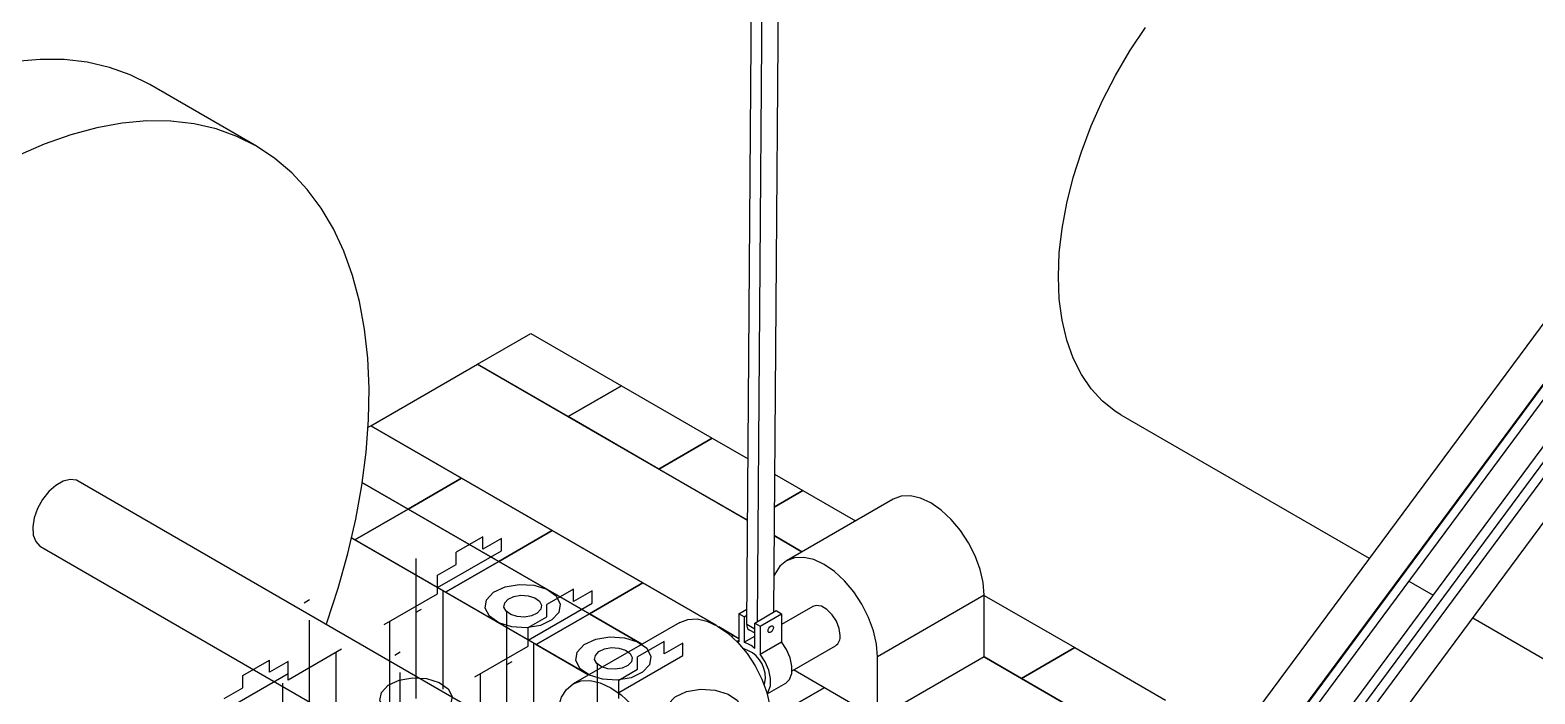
# Model space of a CAD drawing. Header units: millimetres. Extents: x 0 to 1189, y 0 to 841.
# Drawn here: x 368.6 to 568.1, y 568.4 to 656.3 of the extents above; entities that cross this region are included whole.
import ezdxf

# ---------------------------------------------------------------- set-up
doc = ezdxf.new("R2010")
doc.units = ezdxf.units.MM

msp = doc.modelspace()

# ---------------------------------------------------------------- linework, layer by layer
at = {"color": 7, "linetype": 'Continuous', "lineweight": 25}
for p, q in [((463.6, 577.55), (464.59, 708.76)), ((468.12, 709.15), (467.15, 579.18)), ((465.03, 577.95), (466, 707.94)), ((614.5, 678.6), (501.89, 526.64)), ((618.46, 675.8), (506.43, 524.61)), ((617.97, 673.19), (508.47, 525.42)), ((512.57, 524.73), (618.89, 668.2)), ((514.74, 523.47), (620.76, 666.54)), ((517.52, 521.3), (623.83, 664.77)), ((398.62, 640.92), (384.48, 649.09)), ((427.89, 612.03), (434.96, 616.11)), ((434.96, 616.11), (446.98, 609.17)), ((413.75, 603.87), (427.89, 612.03)), ((427.89, 612.03), (463.71, 591.36)), ((439.91, 605.09), (427.89, 612.03)), ((446.98, 609.17), (439.91, 605.09)), ((439.91, 605.09), (446.98, 609.17)), ((446.98, 609.17), (459.01, 602.23)), ((451.93, 598.15), (439.91, 605.09)), ((513.19, 605.35), (546.13, 586.34)), ((413.43, 603.68), (413.75, 603.87)), ((413.75, 603.87), (459.53, 577.44)), ((425.77, 596.93), (413.75, 603.87)), ((451.93, 598.15), (459.01, 602.23)), ((459.01, 602.23), (451.93, 598.15)), ((459.01, 602.23), (463.77, 599.48)), ((497.03, 526.08), (374.98, 596.53)), ((425.77, 596.93), (418.7, 592.84)), ((418.7, 592.84), (425.77, 596.93)), ((437.79, 589.99), (425.77, 596.93)), ((463.71, 591.36), (451.93, 598.15)), ((467.28, 597.45), (471.03, 595.29)), ((418.7, 592.84), (412.65, 596.34)), ((412.65, 596.34), (418.7, 592.84)), ((467.25, 593.11), (471.03, 595.29)), ((471.03, 595.29), (467.25, 593.11)), ((471.03, 595.29), (478, 591.27)), ((418.7, 592.84), (411.63, 588.76)), ((411.63, 588.76), (418.7, 592.84)), ((430.72, 585.9), (418.7, 592.84)), ((418.7, 592.84), (430.72, 585.9)), ((483, 594.16), (468.86, 585.99)), ((442.64, 570.86), (411.23, 588.99)), ((411.23, 588.99), (411.63, 588.76)), ((411.63, 588.76), (423.65, 581.82)), ((430.72, 585.9), (437.79, 589.99)), ((437.79, 589.99), (430.72, 585.9)), ((449.81, 583.05), (437.79, 589.99)), ((467.22, 589.33), (470.92, 587.19)), ((470.92, 587.19), (467.22, 589.33)), ((369.98, 587.87), (492.03, 517.42)), ((430.72, 585.9), (423.65, 581.82)), ((423.65, 581.82), (430.72, 585.9)), ((442.74, 578.97), (430.72, 585.9)), ((430.72, 585.9), (442.74, 578.97)), ((442.74, 578.97), (449.81, 583.05)), ((449.81, 583.05), (442.74, 578.97)), ((459.53, 577.44), (449.81, 583.05)), ((551.37, 583.31), (554.6, 581.44)), ((423.65, 581.82), (435.67, 574.88)), ((495.07, 581.42), (480.93, 573.25)), ((495.07, 573.25), (495.07, 581.42)), ((495.07, 581.41), (507.09, 574.48)), ((442.74, 578.97), (435.67, 574.88)), ((435.67, 574.88), (442.74, 578.97)), ((449.71, 574.94), (442.74, 578.97)), ((442.74, 578.97), (449.71, 574.94)), ((462.54, 578.97), (463.62, 579.59)), ((462.54, 578.97), (462.54, 575.26)), ((463.25, 578.56), (462.54, 578.97)), ((463.25, 578.56), (463.61, 578.77)), ((463.25, 578.56), (463.25, 575.19)), ((464.66, 577.74), (467.49, 579.38)), ((465.37, 577.34), (468.2, 578.97)), ((467.49, 579.38), (468.2, 578.97)), ((472.36, 579.93), (468.2, 577.53)), ((468.2, 578.97), (468.2, 575.26)), ((454.71, 577.83), (440.57, 569.67)), ((459.89, 577.23), (462.54, 575.7)), ((461.83, 576.11), (459.89, 577.23)), ((464.66, 576.94), (463.6, 577.55)), ((463.91, 576.85), (464.66, 576.42)), ((464.66, 574.37), (464.66, 577.74)), ((464.66, 577.74), (465.37, 577.34)), ((465.37, 577.34), (465.37, 573.63)), ((559.84, 578.42), (636.94, 533.92)), ((435.67, 574.88), (442.64, 570.86)), ((461.58, 575.96), (461.83, 576.11)), ((461.83, 576.11), (461.58, 575.96)), ((462.54, 575.7), (461.83, 576.11)), ((462.54, 575.42), (462.3, 575.28)), ((462.54, 575.26), (462.34, 575.23)), ((463.25, 575.19), (464.66, 576.01)), ((465.37, 573.63), (468.2, 575.26)), ((469.61, 571.42), (475.35, 574.74)), ((480.93, 565.09), (480.93, 573.25)), ((495.07, 573.25), (480.93, 565.09)), ((495.07, 573.25), (524.04, 556.53)), ((500.02, 570.39), (495.07, 573.25)), ((500.02, 570.39), (507.09, 574.48)), ((507.09, 574.48), (500.02, 570.39)), ((507.09, 574.48), (519.11, 567.54)), ((485.88, 562.23), (469.78, 571.52)), ((466.3, 568.35), (468.78, 569.79)), ((466.78, 565.09), (473.85, 569.17)), ((473.85, 569.17), (466.78, 565.09)), ((512.04, 563.45), (500.02, 570.39))]:
    msp.add_line(p, q, dxfattribs=at)
at = {"color": 7, "linetype": 'Continuous'}
for p, q in [((621.84, 680.5), (501.92, 518.67)), ((506.09, 513.88), (626.01, 675.71)), ((428.6, 589.17), (425.06, 587.13)), ((428.6, 587.53), (428.6, 589.17)), ((431.07, 588.96), (428.6, 587.53)), ((431.07, 587.33), (431.07, 588.96)), ((422.59, 582.43), (431.07, 587.33)), ((425.06, 585.49), (425.06, 587.13)), ((419.76, 567.73), (419.76, 586.29)), ((422.59, 584.07), (425.06, 585.49)), ((422.59, 582.43), (422.59, 584.07)), ((405.62, 580.8), (404.91, 580.39)), ((415.52, 577.53), (422.59, 581.62)), ((422.59, 581.62), (422.59, 582.43)), ((423.3, 582.02), (423.3, 568.96)), ((440.62, 582.23), (437.09, 580.19)), ((440.62, 580.6), (440.62, 582.23)), ((443.1, 582.02), (440.62, 580.6)), ((443.1, 580.39), (443.1, 582.02)), ((419.76, 579.17), (420.47, 579.58)), ((431.78, 560.8), (431.78, 579.35)), ((434.61, 575.49), (443.1, 580.39)), ((434.61, 577.13), (437.09, 578.55)), ((437.09, 578.55), (437.09, 580.19)), ((405.62, 559.57), (405.62, 578.12)), ((416.23, 577.94), (416.23, 564.88)), ((434.61, 575.49), (434.61, 577.13)), ((427.54, 570.59), (434.61, 574.68)), ((434.61, 574.68), (434.61, 575.49)), ((435.32, 575.08), (435.32, 562.02)), ((452.64, 575.29), (449.11, 573.25)), ((452.64, 573.66), (452.64, 575.29)), ((455.12, 575.08), (452.64, 573.66)), ((455.12, 573.45), (455.12, 575.08)), ((396.78, 570.8), (400.32, 572.84)), ((400.32, 571.21), (400.32, 572.84)), ((402.79, 572.64), (400.32, 571.21)), ((409.86, 574.27), (402.79, 570.19)), ((402.79, 571), (402.79, 572.64)), ((409.15, 573.86), (409.15, 560.79)), ((417.64, 573.86), (416.93, 573.45)), ((431.78, 572.23), (432.49, 572.64)), ((446.63, 568.55), (455.12, 573.45)), ((449.11, 571.61), (449.11, 573.25)), ((402.79, 571), (394.31, 566.1)), ((396.78, 569.17), (396.78, 570.8)), ((402.79, 570.19), (402.79, 571)), ((417.64, 552.63), (417.64, 571.19)), ((428.25, 571), (428.25, 557.94)), ((443.8, 553.86), (443.8, 572.41)), ((446.63, 570.19), (449.11, 571.61)), ((394.31, 567.74), (396.78, 569.17)), ((402.08, 569.78), (402.08, 556.71)), ((446.63, 568.55), (446.63, 570.19)), ((446.63, 567.74), (446.63, 568.55))]:
    msp.add_line(p, q, dxfattribs=at)
at = {"color": 7, "linetype": 'Continuous', "lineweight": 25, "flags": 128}
for points in [[(504.91, 623.66), (505.03, 626.79), (505.4, 630.04), (506.02, 633.37), (506.87, 636.77), (507.96, 640.19), (509.27, 643.61), (510.78, 646.99), (512.5, 650.32), (514.4, 653.55), (516.46, 656.67)], [(384.48, 649.09), (381.88, 650.39), (379.11, 651.38), (376.18, 652.05), (373.12, 652.41), (369.94, 652.44), (366.66, 652.15), (363.29, 651.54), (359.84, 650.61), (356.34, 649.37), (352.79, 647.82), (349.23, 645.97), (345.67, 643.83), (342.11, 641.41), (338.59, 638.72), (335.12, 635.78), (331.71, 632.6), (328.38, 629.19), (325.15, 625.57)], [(407.85, 577.56), (407.92, 577.76), (409.44, 582.37), (410.73, 586.95), (411.78, 591.5), (412.59, 595.98), (413.16, 600.37), (413.48, 604.66), (413.55, 608.82), (413.37, 612.83), (412.94, 616.67), (412.27, 620.33), (411.35, 623.78), (410.19, 627), (408.8, 630), (407.19, 632.73), (405.35, 635.21), (403.31, 637.4), (401.06, 639.31), (398.63, 640.92), (396.02, 642.22), (393.25, 643.21), (390.33, 643.89), (387.27, 644.24), (384.09, 644.27), (380.8, 643.98), (377.43, 643.37), (373.98, 642.44), (370.48, 641.2), (366.94, 639.65)], [(513.19, 605.35), (512.5, 605.78), (510.78, 607.12), (509.27, 608.76), (507.96, 610.67), (506.87, 612.83), (506.02, 615.24), (505.4, 617.86), (505.03, 620.68), (504.91, 623.66)], [(374.98, 596.53), (374.73, 596.66), (373.91, 596.76), (372.98, 596.53), (372.02, 595.98), (371.09, 595.15), (370.26, 594.1), (369.6, 592.91), (369.16, 591.67), (368.96, 590.47), (369.02, 589.39), (369.34, 588.53), (369.89, 587.93), (369.98, 587.87)], [(495.07, 581.42), (494.93, 583.09), (494.53, 584.85), (493.88, 586.64), (493, 588.39), (491.93, 590.02), (490.7, 591.48), (489.38, 592.71), (488, 593.66), (486.62, 594.3), (485.29, 594.6), (484.07, 594.56), (483, 594.16)], [(480.93, 573.25), (480.79, 574.92), (480.39, 576.69), (479.73, 578.48), (478.85, 580.22), (477.78, 581.86), (476.56, 583.32), (475.23, 584.55), (473.85, 585.5), (472.48, 586.14), (471.15, 586.44), (469.93, 586.39), (468.85, 585.99), (467.98, 585.26), (467.32, 584.23), (467.18, 583.89)], [(475.98, 576.11), (475.85, 577.02), (475.48, 577.97), (474.92, 578.84), (474.22, 579.53), (473.49, 579.96), (472.79, 580.07), (472.36, 579.93)], [(454.71, 577.83), (455.78, 578.23), (457.01, 578.28), (458.33, 577.97), (459.71, 577.34), (461.09, 576.38), (462.42, 575.15), (463.64, 573.69), (464.71, 572.06), (465.59, 570.31), (466.25, 568.52), (466.65, 566.76), (466.78, 565.09)], [(466.43, 576.72), (466.46, 576.89), (466.53, 577.07), (466.65, 577.23), (466.78, 577.33), (466.92, 577.38), (467.03, 577.36), (467.11, 577.27), (467.14, 577.13), (467.11, 576.96), (467.03, 576.78), (466.92, 576.63), (466.78, 576.52), (466.65, 576.47), (466.53, 576.49), (466.46, 576.58), (466.43, 576.72)], [(468.78, 569.79), (469.28, 570.27), (469.56, 571.05), (469.59, 572.03), (469.35, 573.13), (468.87, 574.25), (468.2, 575.26)], [(466.28, 568.41), (466.45, 568.64), (466.74, 569.41), (466.76, 570.4), (466.52, 571.5), (466.05, 572.61), (465.37, 573.63)], [(438.5, 565.09), (438.64, 566.6), (439.04, 567.9), (439.69, 568.94), (440.57, 569.67), (441.64, 570.06), (442.86, 570.11), (444.19, 569.81), (445.57, 569.17), (446.95, 568.22), (448.28, 566.99), (449.5, 565.53), (450.57, 563.89), (451.45, 562.15), (452.1, 560.36), (452.51, 558.6), (452.64, 556.92)], [(465.91, 569.53), (465.95, 569.63), (466.08, 570.39)]]:
    msp.add_lwpolyline(points, dxfattribs=at)
at = {"color": 7, "linetype": 'Continuous', "flags": 128}
for points in [[(438.32, 581.34), (438.88, 580.26), (438.68, 579.14), (437.76, 578.15), (436.25, 577.43), (434.38, 577.11), (432.44, 577.22), (430.72, 577.75), (429.49, 578.63), (428.93, 579.7), (429.12, 580.83), (430.05, 581.82), (431.56, 582.53), (433.42, 582.85), (435.37, 582.74), (437.08, 582.21), (438.32, 581.34)], [(436.11, 580.66), (436.39, 580.12), (436.29, 579.56), (435.83, 579.06), (435.08, 578.71), (434.14, 578.54), (433.17, 578.6), (432.31, 578.87), (431.7, 579.3), (431.41, 579.84), (431.51, 580.4), (431.97, 580.9), (432.73, 581.26), (433.66, 581.42), (434.63, 581.36), (435.49, 581.09), (436.11, 580.66)], [(436.11, 580.66), (436.39, 580.12), (436.29, 579.56), (435.83, 579.06), (435.08, 578.71), (434.14, 578.54), (433.17, 578.6), (432.31, 578.87), (431.7, 579.3), (431.41, 579.84), (431.51, 580.4), (431.97, 580.9), (432.73, 581.26), (433.66, 581.42), (434.63, 581.36), (435.49, 581.09), (436.11, 580.66)], [(436.11, 580.66), (436.39, 580.12), (436.29, 579.56), (435.83, 579.06), (435.08, 578.71), (434.14, 578.54), (433.17, 578.6), (432.31, 578.87), (431.7, 579.3), (431.41, 579.84), (431.51, 580.4), (431.97, 580.9), (432.73, 581.26), (433.66, 581.42), (434.63, 581.36), (435.49, 581.09), (436.11, 580.66)], [(450.34, 574.4), (450.9, 573.32), (450.71, 572.2), (449.78, 571.21), (448.27, 570.49), (446.4, 570.17), (444.46, 570.28), (442.74, 570.81), (441.51, 571.69), (440.95, 572.77), (441.14, 573.89), (442.07, 574.88), (443.58, 575.59), (445.44, 575.92), (447.39, 575.8), (449.1, 575.27), (450.34, 574.4)], [(448.13, 573.72), (448.41, 573.18), (448.31, 572.62), (447.85, 572.12), (447.1, 571.77), (446.16, 571.61), (445.19, 571.66), (444.33, 571.93), (443.72, 572.36), (443.44, 572.9), (443.53, 573.46), (444, 573.96), (444.75, 574.32), (445.68, 574.48), (446.66, 574.42), (447.51, 574.16), (448.13, 573.72)], [(448.13, 573.72), (448.41, 573.18), (448.31, 572.62), (447.85, 572.12), (447.1, 571.77), (446.16, 571.61), (445.19, 571.66), (444.33, 571.93), (443.72, 572.36), (443.44, 572.9), (443.53, 573.46), (444, 573.96), (444.75, 574.32), (445.68, 574.48), (446.66, 574.42), (447.51, 574.16), (448.13, 573.72)], [(448.13, 573.72), (448.41, 573.18), (448.31, 572.62), (447.85, 572.12), (447.1, 571.77), (446.16, 571.61), (445.19, 571.66), (444.33, 571.93), (443.72, 572.36), (443.44, 572.9), (443.53, 573.46), (444, 573.96), (444.75, 574.32), (445.68, 574.48), (446.66, 574.42), (447.51, 574.16), (448.13, 573.72)], [(424, 569.04), (424.54, 568), (424.35, 566.92), (423.47, 565.97), (422.01, 565.29), (420.22, 564.98), (418.36, 565.08), (416.71, 565.6), (415.52, 566.43), (414.98, 567.47), (415.17, 568.54), (416.06, 569.5), (417.51, 570.18), (419.3, 570.49), (421.16, 570.38), (422.81, 569.87), (424, 569.04)], [(462.36, 567.46), (462.92, 566.38), (462.73, 565.26), (461.8, 564.27), (460.29, 563.55), (458.42, 563.23), (456.48, 563.34), (454.76, 563.88), (453.53, 564.75), (452.97, 565.83), (453.16, 566.95), (454.09, 567.94), (455.6, 568.65), (457.47, 568.98), (459.41, 568.86), (461.13, 568.33), (462.36, 567.46)]]:
    msp.add_lwpolyline(points, dxfattribs=at)
at = {"color": 7, "linetype": 'Continuous', "lineweight": 25}
for centre, radius, start, end in [((464.3, 577.44), 0.703, 171.1285, 236.8916), ((462.13, 571.62), 3.74, 47.397, 72.6084), ((474.56, 575.92), 1.43, 303.7936, 7.5186), ((462.06, 570.48), 4.02, 358.8469, 74.5923)]:
    msp.add_arc(centre, radius, start, end, dxfattribs=at)

doc.saveas('drawing.dxf')
